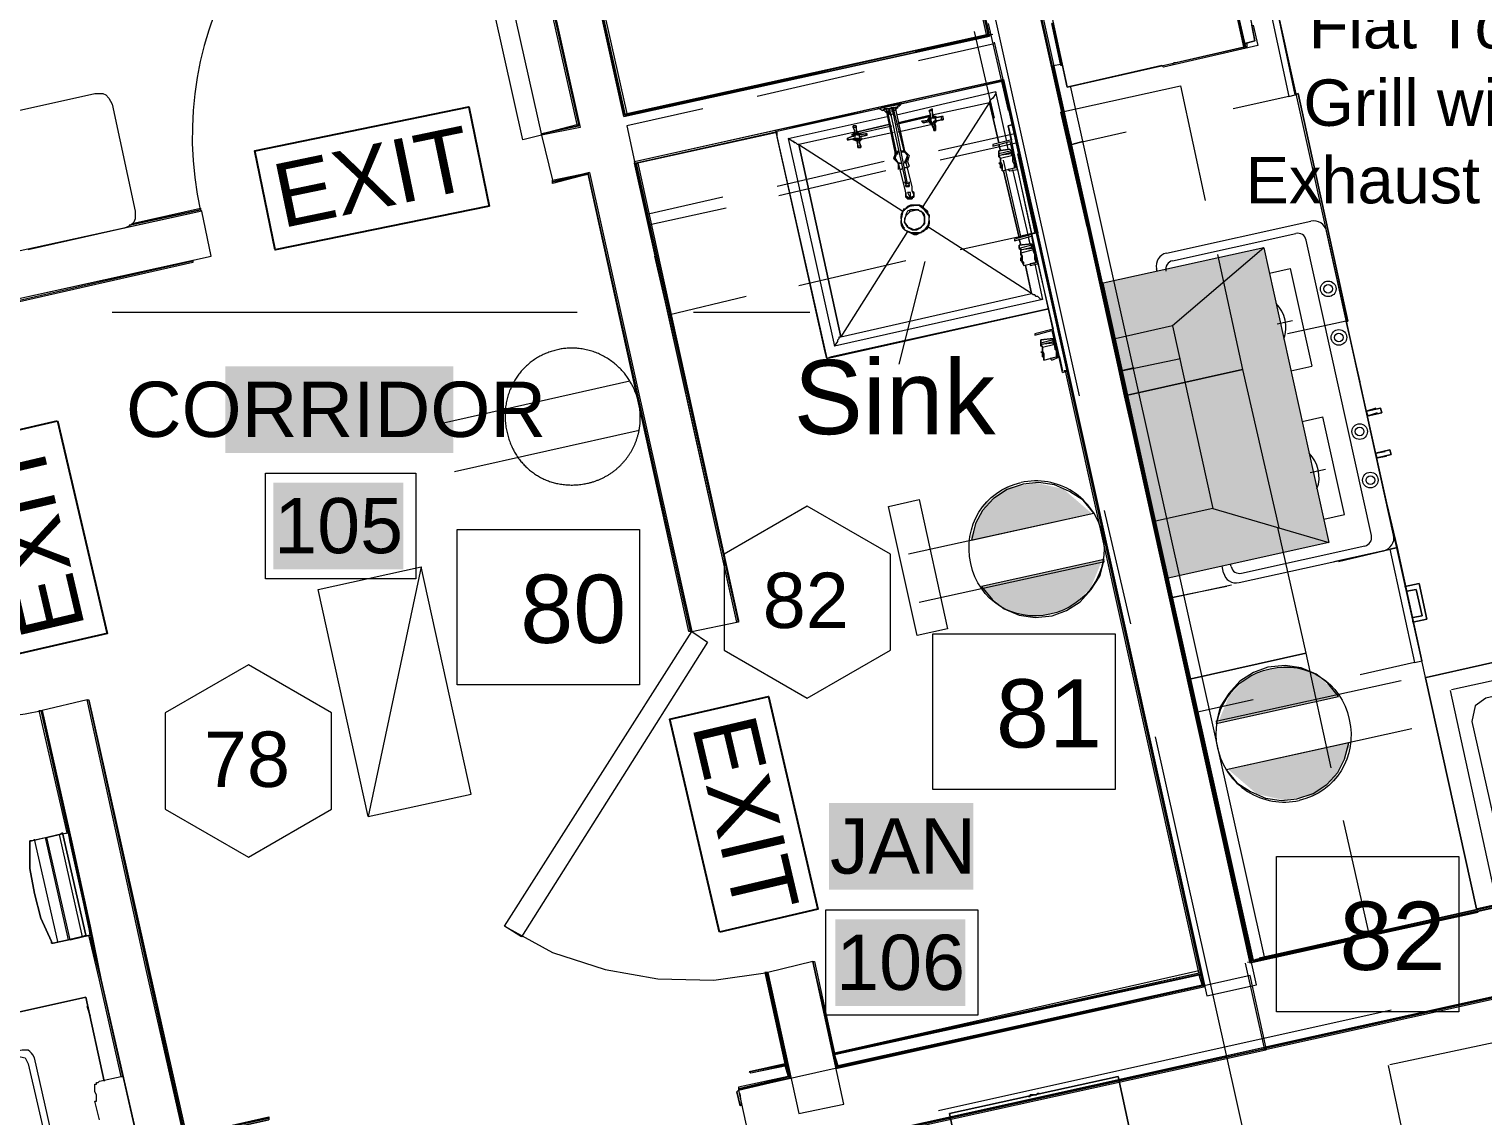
# Model space of a CAD drawing. Header units: inches. Extents: x 0.9 to 36.3, y 0.7 to 23.3.
# Drawn here: x 25.466 to 27.029, y 11.575 to 12.744 of the extents above; entities that cross this region are included whole.
import ezdxf

# ---------------------------------------------------------------- set-up
doc = ezdxf.new("R2010")
doc.units = ezdxf.units.IN
doc.linetypes.add('ACAD_ISO02W100', pattern=[15, 12, -3])
for name, color, linetype, lineweight, true_color in [('Blocks', 7, 'Continuous', 5, 0x9a9c7f), ('Boarder for name', 7, 'Continuous', 5, 0x777777), ('Doors', 7, 'Continuous', 5, 0xf2db9c), ('Lights', 7, 'Continuous', 15, 0xff0a0a), ('Numbering Lights', 1, 'Continuous', 15, 0xff0000), ('PDF_Geometry', 7, 'Continuous', 9, 0x777777)]:
    doc.layers.add(name, color=color, linetype=linetype, lineweight=lineweight, true_color=true_color)
doc.layers.add('EXIT', color=10, linetype='Continuous')
doc.layers.add('PDF_Text', color=7, linetype='Continuous')
doc.layers.add('Numbering receptecles', color=170, linetype='Continuous', lineweight=15)
doc.layers.add('Receptacles', color=170, linetype='Continuous', lineweight=15)
doc.layers.add('PDF_Solid Fills', color=7, linetype='Continuous', true_color=0xffffff)
doc.styles.add('PDF Arial', font='arial.ttf')
doc.styles.get("Standard").update_dxf_attribs({"font": 'arial.ttf'})

msp = doc.modelspace()

# ---------------------------------------------------------------- hatches: boundary and pattern name
at = {"layer": 'Blocks', "linetype": 'ByBlock', "transparency": 33554495}
h = msp.add_hatch(color=256, dxfattribs=at)
h.dxf.hatch_style = 1
h.paths.add_polyline_path([(26.6323, 12.473), (26.6455, 12.4134), (26.6956, 12.4245), (26.7503, 12.4715), (26.7446, 12.4978)])
h.paths.add_polyline_path([(26.6339, 12.4108), (26.6455, 12.4134), (26.6323, 12.473), (26.6208, 12.4705)])
h.paths.add_polyline_path([(26.7706, 12.3778), (26.7503, 12.4715), (26.6956, 12.4245), (26.7089, 12.364)])
h.paths.add_polyline_path([(26.7706, 12.3778), (26.8097, 12.2074), (26.8635, 12.1916), (26.7936, 12.5086), (26.7503, 12.4715)])
h.paths.add_polyline_path([(26.7389, 12.2283), (26.8097, 12.2074), (26.7706, 12.3778), (26.7089, 12.364)])
h.paths.add_polyline_path([(26.8144, 12.1808), (26.8083, 12.2079), (26.7389, 12.2283), (26.6891, 12.2173), (26.7027, 12.1561)])
h.paths.add_polyline_path([(26.6907, 12.1535), (26.7027, 12.1561), (26.6891, 12.2173), (26.6772, 12.2147)])
h.paths.add_polyline_path([(26.8083, 12.2079), (26.8144, 12.1808), (26.8635, 12.1916)])
h.paths.add_polyline_path([(26.7936, 12.5086), (26.7446, 12.4978), (26.7503, 12.4715)])
at = {"layer": 'Blocks', "linetype": 'ByBlock', "transparency": 33554559}
h = msp.add_hatch(color=256, dxfattribs=at)
h.dxf.hatch_style = 1
h.paths.add_polyline_path([(26.6455, 12.4134), (26.6532, 12.3788), (26.7034, 12.3894), (26.6956, 12.4245)])
h.paths.add_polyline_path([(26.6891, 12.2173), (26.7389, 12.2283), (26.7089, 12.364), (26.659, 12.3529)])
h.paths.add_polyline_path([(26.7089, 12.364), (26.7034, 12.3894), (26.6532, 12.3788), (26.659, 12.3529)])
h.paths.add_polyline_path([(26.6415, 12.3764), (26.6531, 12.3793), (26.6455, 12.4134), (26.6339, 12.4108)])
h.paths.add_polyline_path([(26.6532, 12.3788), (26.6415, 12.3764), (26.6473, 12.3503), (26.659, 12.3529)])
h.paths.add_polyline_path([(26.6772, 12.2147), (26.6891, 12.2173), (26.659, 12.3529), (26.6473, 12.3503)])
at = {"layer": 'Receptacles', "linetype": 'ByBlock', "transparency": 33554559}
for points in [[(26.4938, 12.233), (26.4785, 12.1983), (26.4794, 12.1943), (26.6089, 12.2228), (26.578, 12.2494), (26.5495, 12.2557), (26.5171, 12.2507)], [(26.6076, 12.1431), (26.6199, 12.1729), (26.4903, 12.1445), (26.4912, 12.1405), (26.5192, 12.1174), (26.5458, 12.1107), (26.5852, 12.1214)], [(26.7566, 12.0276), (26.7443, 11.9978), (26.8739, 12.0262), (26.873, 12.0302), (26.8449, 12.0533), (26.8184, 12.06), (26.779, 12.0493)], [(26.8703, 11.9377), (26.8857, 11.9724), (26.8848, 11.9764), (26.7552, 11.9479), (26.7862, 11.9213), (26.8147, 11.915), (26.847, 11.92)]]:
    msp.add_hatch(color=256, dxfattribs=at).paths.add_polyline_path(points)

# ---------------------------------------------------------------- linework, layer by layer
at = {"layer": 'Blocks', "linetype": 'ByBlock'}
for p, q in [((26.6889, 12.5028), (26.8443, 12.5371)), ((26.6955, 12.4947), (26.828, 12.5239)), ((26.9093, 12.1992), (26.8392, 12.5168)), ((26.9331, 12.1996), (26.861, 12.5264)), ((26.7936, 12.5086), (26.6208, 12.4705)), ((26.7936, 12.5086), (26.8635, 12.1916)), ((26.4017, 12.3835), (26.4296, 12.4939)), ((26.6788, 12.4833), (26.6782, 12.4861)), ((26.7996, 12.4814), (26.8219, 12.4863)), ((26.8219, 12.4863), (26.8451, 12.3812)), ((26.6907, 12.1535), (26.6208, 12.4705)), ((26.8081, 12.4268), (26.8245, 12.4304)), ((26.8228, 12.3763), (26.8451, 12.3812)), ((26.8348, 12.3219), (26.8571, 12.3268)), ((26.8803, 12.2217), (26.8571, 12.3268)), ((26.8433, 12.267), (26.8598, 12.2706)), ((26.858, 12.2168), (26.8803, 12.2217)), ((26.8635, 12.1916), (26.6907, 12.1535)), ((26.767, 12.1486), (26.9224, 12.1829)), ((26.7696, 12.1587), (26.9021, 12.188)), ((26.7503, 12.1593), (26.7488, 12.1663)), ((26.7584, 12.1659), (26.7579, 12.1683))]:
    msp.add_line(p, q, dxfattribs=at)
for points in [[(25.4323, 12.6512), (25.5373, 12.6745), (25.5406, 12.6745), (25.5456, 12.6745), (25.549, 12.6728), (25.5523, 12.6695), (25.554, 12.6662), (25.5556, 12.6628), (25.5806, 12.5478), (25.5806, 12.5445), (25.5806, 12.5395), (25.579, 12.5362), (25.5756, 12.5328), (25.5723, 12.5312), (25.569, 12.5295), (25.4656, 12.5062)], [(26.2688, 12.6334), (26.5123, 12.6878), (26.3956, 12.6612), (26.3989, 12.6628), (26.4039, 12.6628), (26.3989, 12.6628), (26.3923, 12.6612), (26.3839, 12.6595), (26.3806, 12.6578), (26.3839, 12.6595), (26.3923, 12.6612), (26.3856, 12.6595), (26.3806, 12.6578), (26.3839, 12.6562)], [(26.5173, 12.6228), (26.5056, 12.6762), (26.3989, 12.6512)], [(26.5056, 12.6762), (26.5056, 12.6745), (26.5023, 12.6695), (26.5006, 12.6678), (26.4989, 12.6662), (26.4989, 12.6645), (26.4373, 12.6512), (26.4406, 12.6495), (26.4423, 12.6478)], [(26.3806, 12.6578), (26.2689, 12.6345), (26.3239, 12.3895), (26.5623, 12.4428), (26.3289, 12.3912), (26.3239, 12.3895), (26.3223, 12.3962), (26.2706, 12.6278), (26.2706, 12.6328), (26.2688, 12.6324)], [(26.3539, 12.6328), (26.2939, 12.6195), (26.4056, 12.5478), (26.4073, 12.5495), (26.4106, 12.5528), (26.4139, 12.5545), (26.4173, 12.5545), (26.4206, 12.5545), (26.4239, 12.5545), (26.4273, 12.5528), (26.4989, 12.6645)], [(26.3873, 12.6545), (26.3856, 12.6562), (26.3839, 12.6562), (26.3806, 12.6578), (26.3789, 12.6578)], [(26.3889, 12.6578), (26.3906, 12.6578), (26.3923, 12.6578), (26.3939, 12.6595), (26.3956, 12.6595), (26.3973, 12.6595), (26.4006, 12.6595), (26.3973, 12.6595), (26.3923, 12.6578), (26.3873, 12.6578), (26.3839, 12.6562), (26.3873, 12.6578), (26.3889, 12.6578), (26.3856, 12.6578), (26.3839, 12.6562), (26.3856, 12.6578), (26.3923, 12.6578), (26.3989, 12.6595), (26.4006, 12.6612), (26.3989, 12.6595), (26.3973, 12.6595), (26.4073, 12.6128), (26.4123, 12.6078), (26.4106, 12.6012), (26.4123, 12.5962), (26.4106, 12.5945), (26.4089, 12.5945), (26.4073, 12.5945)], [(26.3873, 12.6578), (26.3973, 12.6095), (26.3956, 12.6045), (26.4006, 12.5995), (26.4006, 12.5928)], [(26.3889, 12.6578), (26.3889, 12.6578)], [(26.3923, 12.6512), (26.3923, 12.6528), (26.3906, 12.6578), (26.3923, 12.6528), (26.4089, 12.5778), (26.4106, 12.5778), (26.3956, 12.6528), (26.3923, 12.6512), (26.3956, 12.6528), (26.3939, 12.6595), (26.3939, 12.6545)], [(26.3906, 12.6578), (26.3939, 12.6595), (26.3906, 12.6578)], [(26.3939, 12.6595), (26.3939, 12.6578), (26.3923, 12.6578), (26.3906, 12.6578)], [(26.4006, 12.6595), (26.3989, 12.6578), (26.3973, 12.6578), (26.3973, 12.6562), (26.3939, 12.6562)], [(26.4073, 12.6012), (26.4089, 12.6012), (26.4106, 12.6012), (26.4089, 12.6012), (26.4073, 12.6012), (26.4089, 12.6028), (26.4106, 12.6078), (26.4073, 12.6112), (26.3956, 12.6578)], [(26.4039, 12.6645), (26.4023, 12.6612), (26.4006, 12.6612), (26.4023, 12.6612), (26.4023, 12.6628)], [(26.4373, 12.6578), (26.4339, 12.6562), (26.4356, 12.6478), (26.4356, 12.6462), (26.4273, 12.6445), (26.4256, 12.6445), (26.4273, 12.6445), (26.4356, 12.6462), (26.4356, 12.6478), (26.4356, 12.6512), (26.4339, 12.6562), (26.4373, 12.6562)], [(26.5473, 12.4912), (26.5556, 12.4528), (26.5539, 12.4528), (26.5506, 12.4562), (26.5489, 12.4562), (26.5473, 12.4578), (26.5456, 12.4578), (26.5439, 12.4595), (26.5373, 12.4895), (26.5439, 12.4595), (26.4323, 12.5312), (26.4339, 12.5328), (26.4339, 12.5362), (26.4339, 12.5395), (26.4339, 12.5428), (26.4323, 12.5462), (26.4323, 12.5478), (26.4289, 12.5495), (26.4273, 12.5528), (26.4989, 12.6645), (26.4373, 12.6512)], [(26.2823, 12.6262), (26.3889, 12.6495)], [(26.3906, 12.6562), (26.3889, 12.6545), (26.3873, 12.6545), (26.3906, 12.6545), (26.3923, 12.6562)], [(26.3889, 12.6562), (26.3989, 12.6095), (26.4006, 12.6095)], [(26.4356, 12.6495), (26.3989, 12.6412)], [(26.4323, 12.6462), (26.4356, 12.6512), (26.4006, 12.6428), (26.4356, 12.6512)], [(26.4356, 12.6428), (26.4373, 12.6428), (26.4373, 12.6412), (26.4006, 12.6328)], [(26.4256, 12.6445), (26.4273, 12.6428), (26.4356, 12.6445), (26.4273, 12.6428), (26.4273, 12.6445)], [(26.4339, 12.6445), (26.4356, 12.6428), (26.4373, 12.6428), (26.4373, 12.6412), (26.4339, 12.6428)], [(26.4389, 12.6478), (26.4373, 12.6478)], [(26.4389, 12.6428), (26.4406, 12.6428), (26.4406, 12.6445), (26.4423, 12.6462)], [(26.4423, 12.6445), (26.4389, 12.6412)], [(26.4473, 12.6462), (26.4473, 12.6495)], [(26.4489, 12.6478), (26.4489, 12.6495)], [(26.2939, 12.6195), (26.2923, 12.6195), (26.2906, 12.6212), (26.2889, 12.6212), (26.2889, 12.6228), (26.2873, 12.6228), (26.2823, 12.6262), (26.3323, 12.4028)], [(26.3506, 12.6295), (26.3539, 12.6328), (26.2939, 12.6195), (26.3389, 12.4128), (26.2939, 12.6195), (26.4056, 12.5478), (26.4039, 12.5445), (26.4039, 12.5412), (26.4039, 12.5395), (26.4039, 12.5362), (26.4039, 12.5328), (26.4056, 12.5295), (26.4073, 12.5278), (26.4106, 12.5262), (26.3389, 12.4128)], [(26.3473, 12.6245), (26.3539, 12.6262), (26.3473, 12.6245), (26.3456, 12.6245), (26.3473, 12.6245), (26.3456, 12.6262), (26.3539, 12.6295), (26.3456, 12.6262), (26.3456, 12.6245)], [(26.3556, 12.6395), (26.3523, 12.6395)], [(26.3573, 12.6295), (26.3573, 12.6312), (26.3556, 12.6312), (26.3556, 12.6295), (26.3539, 12.6295), (26.3539, 12.6345), (26.3523, 12.6378), (26.3523, 12.6395), (26.3523, 12.6378), (26.3556, 12.6295)], [(26.3523, 12.6278), (26.3523, 12.6295), (26.3539, 12.6312), (26.3556, 12.6312), (26.3939, 12.6395)], [(26.3556, 12.6378), (26.3523, 12.6378)], [(26.3573, 12.6228), (26.3523, 12.6245), (26.3523, 12.6262), (26.3539, 12.6245), (26.3556, 12.6245), (26.3573, 12.6245), (26.3956, 12.6328)], [(26.3523, 12.6295), (26.3539, 12.6312)], [(26.3606, 12.6278), (26.3606, 12.6262), (26.3589, 12.6245), (26.3573, 12.6245), (26.3556, 12.6245), (26.3539, 12.6245), (26.3523, 12.6262), (26.3539, 12.6245), (26.3556, 12.6245), (26.3573, 12.6245), (26.3589, 12.6245), (26.3606, 12.6262)], [(26.3539, 12.6295), (26.3539, 12.6295)], [(26.3539, 12.6295), (26.3539, 12.6295)], [(26.3556, 12.6328), (26.3906, 12.6412), (26.3556, 12.6328), (26.3606, 12.6312), (26.3606, 12.6295)], [(26.3556, 12.6262), (26.3556, 12.6262)], [(26.3573, 12.6262), (26.3556, 12.6262), (26.3589, 12.6262)], [(26.3573, 12.6295), (26.3573, 12.6295)], [(26.3589, 12.6278), (26.3673, 12.6295), (26.3589, 12.6278)], [(26.3589, 12.6262), (26.3589, 12.6262)], [(26.3623, 12.6262), (26.3589, 12.6228)], [(26.3656, 12.6312), (26.3673, 12.6295), (26.3673, 12.6312)], [(26.4406, 12.6362), (26.4389, 12.6362)], [(26.4389, 12.6345), (26.4406, 12.6345)], [(26.5623, 12.4426), (26.5189, 12.6395), (26.5223, 12.6245), (26.5023, 12.6195), (26.5023, 12.6178), (26.5206, 12.6228), (26.5273, 12.5945), (26.5189, 12.5928), (26.5206, 12.5912), (26.5289, 12.5928), (26.5439, 12.5228), (26.5256, 12.5178), (26.5256, 12.5162), (26.5439, 12.5212), (26.5489, 12.4928), (26.5423, 12.4912), (26.5423, 12.4895), (26.5506, 12.4912), (26.5621, 12.4426)], [(26.3556, 12.6245), (26.3539, 12.6245)], [(26.3973, 12.6095), (26.3973, 12.6112), (26.3989, 12.6112), (26.4006, 12.6112), (26.3973, 12.6078), (26.3973, 12.6045), (26.4006, 12.5995), (26.4039, 12.5995)], [(26.4023, 12.5995), (26.4006, 12.5995), (26.3973, 12.6045), (26.3989, 12.6095), (26.4006, 12.6112)], [(26.3989, 12.6112), (26.4006, 12.6128)], [(26.4039, 12.6128), (26.4056, 12.6128), (26.4073, 12.6128)], [(26.4089, 12.5995), (26.4073, 12.5995), (26.4106, 12.6045), (26.4106, 12.6078), (26.4073, 12.6112), (26.4039, 12.6112)], [(26.5223, 12.6128), (26.5089, 12.6095)], [(26.5223, 12.6095), (26.5089, 12.6078), (26.5223, 12.6112), (26.5239, 12.6112)], [(26.5189, 12.6145), (26.5173, 12.6212)], [(26.5223, 12.6128), (26.5223, 12.6128)], [(26.5223, 12.6128), (26.5223, 12.6112), (26.5223, 12.6128)], [(26.4006, 12.5995), (26.4073, 12.5728), (26.4089, 12.5662), (26.4089, 12.5645), (26.4106, 12.5628), (26.4123, 12.5612), (26.4139, 12.5612), (26.4139, 12.5628), (26.4156, 12.5628), (26.4173, 12.5645), (26.4173, 12.5662), (26.4156, 12.5695), (26.4156, 12.5745), (26.4089, 12.6012)], [(26.4006, 12.5995), (26.4006, 12.5995)], [(26.4023, 12.5978), (26.4023, 12.5978)], [(26.4106, 12.5945), (26.4123, 12.5962)], [(26.5106, 12.5995), (26.5089, 12.5995)], [(26.5239, 12.6078), (26.5106, 12.6045)], [(26.5289, 12.6095), (26.5473, 12.5245), (26.5323, 12.5212), (26.5139, 12.6028)], [(26.5256, 12.5995), (26.5256, 12.5995)], [(26.5256, 12.5995), (26.5256, 12.5978), (26.5256, 12.5995)], [(26.5256, 12.5978), (26.5256, 12.5978)], [(26.4056, 12.5945), (26.4039, 12.5928), (26.4023, 12.5928)], [(26.5106, 12.5945), (26.5123, 12.5945)], [(26.5123, 12.5912), (26.5256, 12.5945)], [(26.5406, 12.5212), (26.5239, 12.5928)], [(26.4123, 12.5762), (26.4123, 12.5745), (26.4106, 12.5745), (26.4089, 12.5745), (26.4089, 12.5762), (26.4089, 12.5745), (26.4123, 12.5745)], [(26.4089, 12.5745), (26.4089, 12.5745)], [(26.4089, 12.5745), (26.4089, 12.5745)], [(26.4123, 12.5645), (26.4123, 12.5628), (26.4123, 12.5612), (26.4156, 12.5628), (26.4139, 12.5628), (26.4139, 12.5645), (26.4139, 12.5678), (26.4123, 12.5678), (26.4106, 12.5678), (26.4123, 12.5645), (26.4123, 12.5628), (26.4123, 12.5612), (26.4123, 12.5628), (26.4139, 12.5628), (26.4156, 12.5628), (26.4139, 12.5628), (26.4139, 12.5645)], [(26.4123, 12.5762), (26.4123, 12.5762)], [(26.4189, 12.5495), (26.4206, 12.5495)], [(26.4039, 12.5345), (26.4039, 12.5362), (26.4039, 12.5378)], [(26.4123, 12.5478), (26.4139, 12.5478)], [(26.4239, 12.5478), (26.4256, 12.5478)], [(26.4339, 12.5378), (26.4339, 12.5345), (26.4289, 12.5278), (26.4256, 12.5262)], [(26.4256, 12.5245), (26.4223, 12.5245), (26.4139, 12.5245), (26.4073, 12.5278)], [(26.4189, 12.5278), (26.4173, 12.5278)], [(26.4239, 12.5295), (26.4223, 12.5295)], [(26.5423, 12.5128), (26.5406, 12.5195)], [(26.5456, 12.5112), (26.5439, 12.5112), (26.5306, 12.5078)], [(26.5456, 12.5078), (26.5323, 12.5062), (26.5456, 12.5095)], [(26.5456, 12.5062), (26.5323, 12.5028)], [(26.5456, 12.5095), (26.5456, 12.5095)], [(26.7936, 12.5086), (26.6956, 12.4245), (26.7389, 12.2283), (26.8635, 12.1916)], [(26.5339, 12.4978), (26.5323, 12.4978)], [(26.5339, 12.4928), (26.5339, 12.4928)], [(26.5356, 12.4895), (26.5489, 12.4928)], [(26.5556, 12.4528), (26.3323, 12.4028), (26.3356, 12.4078), (26.3356, 12.4095), (26.3373, 12.4112), (26.3373, 12.4128), (26.3389, 12.4128), (26.5439, 12.4595)], [(26.6956, 12.4245), (26.6339, 12.4108)], [(26.7389, 12.2283), (26.6772, 12.2147)], [(27.3003, 12.1001), (26.9953, 12.0335)], [(26.9939, 12.0328), (27.0406, 11.8195)], [(27.1472, 12.0295), (27.1372, 12.0412), (27.1222, 12.0445), (27.0322, 12.0245), (27.0206, 12.0162), (27.0172, 11.9995), (27.0422, 11.8878), (27.0506, 11.8745), (27.0672, 11.8729), (27.1556, 11.8928)], [(25.5084, 11.8794), (25.5106, 11.8695), (25.509, 11.8795), (25.5323, 11.7695), (25.5223, 11.7679), (25.509, 11.7645), (25.4923, 11.7612), (25.5323, 11.7695), (25.5306, 11.7795)], [(25.524, 11.7679), (25.499, 11.8779)], [(25.4973, 11.7629), (25.4723, 11.8729)], [(25.509, 11.7645), (25.484, 11.8745)], [(25.5106, 11.7645), (25.4856, 11.8745)], [(25.504, 11.4962), (25.4723, 11.6379), (25.4706, 11.6412), (25.469, 11.6429), (25.4673, 11.6445), (25.4656, 11.6462), (25.4623, 11.6462), (25.459, 11.6462), (25.2456, 11.5995), (25.244, 11.5979), (25.2406, 11.5962), (25.239, 11.5945), (25.239, 11.5912), (25.2373, 11.5895), (25.239, 11.5862), (25.2706, 11.4445)]]:
    msp.add_lwpolyline(points, dxfattribs=at)
for points in [[(26.3923, 12.6578), (26.3856, 12.6578), (26.3839, 12.6562), (26.3856, 12.6578)], [(26.3923, 12.6578), (26.3989, 12.6595), (26.4006, 12.6612), (26.3989, 12.6595)], [(26.4389, 12.6478), (26.4373, 12.6562), (26.4373, 12.6578), (26.4373, 12.6562), (26.4373, 12.6528)], [(26.5089, 12.6212), (26.4989, 12.6645)], [(26.3906, 12.6528), (26.3906, 12.6545), (26.3906, 12.6528), (26.3923, 12.6512)], [(26.3956, 12.6545), (26.3956, 12.6528), (26.3956, 12.6545), (26.3939, 12.6562), (26.3956, 12.6562)], [(26.4356, 12.6495), (26.4339, 12.6478), (26.4339, 12.6462), (26.4339, 12.6478)], [(26.4406, 12.6462), (26.4406, 12.6478), (26.4389, 12.6478), (26.4373, 12.6478), (26.4356, 12.6478), (26.4356, 12.6462), (26.4356, 12.6445), (26.4373, 12.6428), (26.4389, 12.6428), (26.4389, 12.6445), (26.4406, 12.6445)], [(26.4406, 12.6478), (26.4406, 12.6495), (26.4389, 12.6495), (26.4373, 12.6495), (26.4389, 12.6495)], [(26.4373, 12.6495), (26.4389, 12.6495), (26.4406, 12.6495), (26.4406, 12.6478), (26.4406, 12.6495), (26.4389, 12.6495)], [(26.4373, 12.6428), (26.4389, 12.6362), (26.4389, 12.6345), (26.4389, 12.6362), (26.4373, 12.6395)], [(26.4389, 12.6478), (26.4473, 12.6495), (26.4489, 12.6495), (26.4473, 12.6495)], [(26.4389, 12.6428), (26.4406, 12.6428), (26.4406, 12.6445), (26.4423, 12.6462), (26.4406, 12.6445), (26.4406, 12.6428)], [(26.4406, 12.6362), (26.4406, 12.6345), (26.4406, 12.6362), (26.4389, 12.6445), (26.4406, 12.6395)], [(26.4406, 12.6445), (26.4473, 12.6462), (26.4489, 12.6462), (26.4489, 12.6478), (26.4489, 12.6462), (26.4473, 12.6462)], [(26.3523, 12.6278), (26.3523, 12.6295), (26.3539, 12.6312), (26.3556, 12.6312), (26.3573, 12.6312), (26.3589, 12.6312), (26.3589, 12.6295), (26.3589, 12.6312), (26.3573, 12.6312), (26.3556, 12.6312), (26.3539, 12.6312), (26.3523, 12.6295)], [(26.3589, 12.6278), (26.3589, 12.6295), (26.3573, 12.6295), (26.3573, 12.6312), (26.3556, 12.6312), (26.3556, 12.6295), (26.3539, 12.6295), (26.3539, 12.6278), (26.3539, 12.6262), (26.3556, 12.6262), (26.3556, 12.6245), (26.3573, 12.6245), (26.3573, 12.6262), (26.3589, 12.6262)], [(26.3573, 12.6295), (26.3556, 12.6378), (26.3556, 12.6395), (26.3556, 12.6378), (26.3556, 12.6345)], [(26.3556, 12.6262), (26.3573, 12.6178), (26.3573, 12.6162), (26.3573, 12.6178), (26.3573, 12.6212)], [(26.3573, 12.6262), (26.3556, 12.6262), (26.3556, 12.6245), (26.3573, 12.6245), (26.3573, 12.6262), (26.3589, 12.6262), (26.3589, 12.6212), (26.3606, 12.6178), (26.3606, 12.6162), (26.3606, 12.6178)], [(26.3573, 12.6295), (26.3656, 12.6312), (26.3673, 12.6312), (26.3656, 12.6312)], [(26.5289, 12.5928), (26.5223, 12.6245), (26.5023, 12.6195), (26.5023, 12.6178), (26.5206, 12.6228), (26.5273, 12.5945), (26.5189, 12.5928), (26.5206, 12.5912)], [(26.5106, 12.6128), (26.5089, 12.6195)], [(26.5089, 12.6128), (26.5206, 12.6145)], [(26.5123, 12.5912), (26.5123, 12.5928), (26.5123, 12.5945), (26.5123, 12.5962), (26.5106, 12.5978), (26.5106, 12.5995), (26.5106, 12.6028), (26.5106, 12.6045), (26.5089, 12.6062), (26.5089, 12.6078), (26.5089, 12.6095), (26.5089, 12.6128), (26.5089, 12.6095), (26.5089, 12.6078), (26.5106, 12.6045), (26.5106, 12.6012), (26.5123, 12.5978), (26.5123, 12.5945)], [(26.5256, 12.5945), (26.5256, 12.5978), (26.5239, 12.6012), (26.5239, 12.6045), (26.5239, 12.6078), (26.5223, 12.6095), (26.5223, 12.6128), (26.5206, 12.6145), (26.5223, 12.6128), (26.5223, 12.6112), (26.5223, 12.6095), (26.5223, 12.6078), (26.5239, 12.6078), (26.5239, 12.6045), (26.5239, 12.6028), (26.5239, 12.6012), (26.5256, 12.5995), (26.5256, 12.5978), (26.5256, 12.5962)], [(26.5089, 12.5995), (26.5106, 12.5978), (26.5106, 12.5962), (26.5106, 12.5945), (26.5106, 12.5962), (26.5106, 12.5978)], [(26.4089, 12.5778), (26.4073, 12.5795), (26.4089, 12.5778), (26.4089, 12.5745), (26.4123, 12.5762), (26.4123, 12.5778), (26.4123, 12.5795), (26.4123, 12.5778)], [(26.5306, 12.5195), (26.5139, 12.5912)], [(26.4123, 12.5745), (26.4089, 12.5745), (26.4123, 12.5762)], [(26.4173, 12.5662), (26.4173, 12.5645), (26.4156, 12.5628), (26.4139, 12.5628), (26.4139, 12.5612), (26.4123, 12.5612), (26.4106, 12.5628), (26.4089, 12.5645), (26.4106, 12.5628), (26.4123, 12.5612), (26.4139, 12.5612), (26.4139, 12.5628), (26.4156, 12.5628), (26.4173, 12.5645), (26.4173, 12.5662), (26.4173, 12.5645), (26.4173, 12.5628), (26.4156, 12.5628), (26.4156, 12.5612), (26.4139, 12.5612), (26.4123, 12.5612), (26.4106, 12.5612), (26.4089, 12.5628), (26.4089, 12.5645), (26.4089, 12.5662), (26.4089, 12.5678), (26.4089, 12.5662), (26.4089, 12.5645), (26.4089, 12.5628), (26.4106, 12.5612), (26.4123, 12.5612), (26.4139, 12.5612), (26.4156, 12.5612), (26.4156, 12.5628), (26.4173, 12.5628), (26.4173, 12.5645), (26.4173, 12.5662), (26.4173, 12.5678), (26.4156, 12.5695), (26.4173, 12.5678)], [(26.4339, 12.5428), (26.4289, 12.5495), (26.4223, 12.5545), (26.4123, 12.5528), (26.4056, 12.5478), (26.4039, 12.5395), (26.4039, 12.5362), (26.4073, 12.5278), (26.4156, 12.5245), (26.4239, 12.5245), (26.4323, 12.5295), (26.4339, 12.5378)], [(26.4056, 12.5478), (26.4039, 12.5445), (26.4039, 12.5412), (26.4039, 12.5395), (26.4039, 12.5362), (26.4039, 12.5328), (26.4056, 12.5295), (26.4073, 12.5278), (26.4106, 12.5262), (26.4139, 12.5245), (26.4173, 12.5228), (26.4206, 12.5228), (26.4239, 12.5245), (26.4273, 12.5262), (26.4289, 12.5278), (26.4323, 12.5312), (26.4339, 12.5328), (26.4339, 12.5362), (26.4339, 12.5395), (26.4339, 12.5428), (26.4323, 12.5462), (26.4323, 12.5478), (26.4289, 12.5495), (26.4273, 12.5528), (26.4239, 12.5545), (26.4206, 12.5545), (26.4173, 12.5545), (26.4139, 12.5545), (26.4106, 12.5528), (26.4073, 12.5495)], [(26.4073, 12.5362), (26.4089, 12.5345), (26.4106, 12.5312), (26.4123, 12.5295), (26.4156, 12.5278), (26.4189, 12.5278), (26.4206, 12.5278), (26.4239, 12.5295), (26.4256, 12.5312), (26.4273, 12.5328), (26.4289, 12.5362), (26.4289, 12.5378), (26.4289, 12.5412), (26.4289, 12.5445), (26.4273, 12.5462), (26.4239, 12.5478), (26.4223, 12.5495), (26.4189, 12.5495), (26.4156, 12.5495), (26.4139, 12.5495), (26.4106, 12.5478), (26.4089, 12.5445), (26.4089, 12.5428), (26.4073, 12.5395)], [(26.4073, 12.5362), (26.4089, 12.5428), (26.4139, 12.5478), (26.4206, 12.5495), (26.4256, 12.5478), (26.4289, 12.5412), (26.4289, 12.5345), (26.4239, 12.5295), (26.4173, 12.5278), (26.4106, 12.5312)], [(26.5439, 12.4595), (26.4323, 12.5312), (26.4289, 12.5278), (26.4273, 12.5262), (26.4239, 12.5245), (26.4206, 12.5228), (26.4173, 12.5228), (26.4139, 12.5245), (26.4106, 12.5262), (26.3389, 12.4128)], [(26.5506, 12.4912), (26.5439, 12.5228), (26.5256, 12.5178), (26.5256, 12.5162), (26.5439, 12.5212), (26.5489, 12.4928), (26.5423, 12.4912), (26.5423, 12.4895)], [(26.5323, 12.5112), (26.5306, 12.5178)], [(26.5306, 12.5112), (26.5439, 12.5128)], [(26.5356, 12.4895), (26.5356, 12.4912), (26.5356, 12.4928), (26.5339, 12.4945), (26.5339, 12.4962), (26.5339, 12.4978), (26.5323, 12.5012), (26.5323, 12.5028), (26.5323, 12.5045), (26.5323, 12.5062), (26.5323, 12.5078), (26.5306, 12.5078), (26.5306, 12.5112), (26.5306, 12.5078), (26.5323, 12.5062), (26.5323, 12.5028), (26.5339, 12.4995), (26.5339, 12.4962), (26.5339, 12.4928)], [(26.5489, 12.4928), (26.5473, 12.4962), (26.5473, 12.4995), (26.5473, 12.5028), (26.5456, 12.5062), (26.5456, 12.5095), (26.5439, 12.5112), (26.5439, 12.5128), (26.5439, 12.5112), (26.5456, 12.5095), (26.5456, 12.5078), (26.5456, 12.5062), (26.5456, 12.5045), (26.5473, 12.5012), (26.5473, 12.4995), (26.5473, 12.4978), (26.5473, 12.4962), (26.5489, 12.4945)], [(26.5439, 12.5112), (26.5439, 12.5095), (26.5456, 12.5095), (26.5439, 12.5095)], [(26.5323, 12.4978), (26.5323, 12.4962), (26.5323, 12.4945), (26.5339, 12.4945), (26.5339, 12.4928), (26.5339, 12.4945), (26.5323, 12.4945), (26.5323, 12.4962)], [(25.484, 11.8745), (25.4973, 11.8779), (25.509, 11.8795), (25.469, 11.8712)], [(25.499, 11.8779), (25.4856, 11.8745), (25.499, 11.8779), (25.5023, 11.8795)], [(25.5023, 11.8795), (25.5273, 11.7695)], [(25.469, 11.8712), (25.4673, 11.8712), (25.4673, 11.8695), (25.4673, 11.8412), (25.4723, 11.8145), (25.479, 11.7879), (25.4906, 11.7629), (25.4906, 11.7612), (25.4923, 11.7612), (25.4906, 11.7612), (25.4906, 11.7629), (25.479, 11.7879), (25.4723, 11.8145), (25.4673, 11.8412), (25.4673, 11.8695), (25.4673, 11.8712)], [(25.524, 11.7679), (25.5273, 11.7695), (25.524, 11.7679), (25.5106, 11.7645)], [(25.4956, 11.5012), (25.494, 11.4929), (25.4873, 11.4879), (25.289, 11.4445), (25.2806, 11.4462), (25.2756, 11.4512), (25.2473, 11.5829), (25.249, 11.5895), (25.254, 11.5945), (25.454, 11.6395), (25.4623, 11.6379), (25.4656, 11.6312)]]:
    msp.add_lwpolyline(points, close=True, dxfattribs=at)
for centre, radius in [((26.8628, 12.4644), 0.00839), ((26.8628, 12.4644), 0.00465), ((26.8743, 12.4122), 0.00839), ((26.8743, 12.4122), 0.00465), ((26.8966, 12.311), 0.00839), ((26.8966, 12.311), 0.00465), ((26.9081, 12.2588), 0.00839), ((26.9081, 12.2588), 0.00465)]:
    msp.add_circle(centre, radius, dxfattribs=at)
for centre, radius, start, end in [((26.8473, 12.5234), 0.014, 12.4439, 102.4439), ((26.83, 12.5148), 0.00936, 12.4439, 102.4439), ((26.6919, 12.4891), 0.014, 102.4439, 192.4439), ((26.6975, 12.4855), 0.00936, 102.4439, 192.4439), ((26.7815, 12.423), 0.036, 339.3978, 45.49), ((26.817, 12.2621), 0.036, 339.3978, 45.49), ((26.9001, 12.1971), 0.00936, 282.4439, 12.4439), ((26.9194, 12.1966), 0.014, 282.4439, 12.4439), ((26.764, 12.1623), 0.014, 192.4439, 282.4439), ((26.7676, 12.1679), 0.00936, 192.4439, 282.4439)]:
    msp.add_arc(centre, radius, start, end, dxfattribs=at)
at = {"layer": 'Boarder for name', "linetype": 'ByBlock'}
for points in [[(25.7206, 12.2662), (25.8823, 12.2662), (25.8823, 12.1528), (25.7206, 12.1528)], [(26.3229, 11.7968), (26.4862, 11.7968), (26.4862, 11.6835), (26.3229, 11.6835)]]:
    msp.add_lwpolyline(points, close=True, dxfattribs=at)
at = {"layer": 'Doors', "linetype": 'ByBlock'}
for points in [[(25.9973, 12.6245), (25.9156, 12.9911), (25.9356, 12.9945), (26.0173, 12.6295)], [(25.9956, 11.7679), (25.9773, 11.7795), (26.1789, 12.0962), (26.1956, 12.0845)]]:
    msp.add_lwpolyline(points, close=True, dxfattribs=at)
msp.add_lwpolyline([(25.9773, 11.7795), (26.0289, 11.7512), (26.0856, 11.7329), (26.1423, 11.7229), (26.2023, 11.7212), (26.2606, 11.7295)], dxfattribs=at)
for centre, start, end in [((26.0191, 12.6284), 105.9277, 192.335), ((25.4, 12.3797), 195.9277, 282.335)]:
    msp.add_arc(centre, 0.3772, start, end, dxfattribs=at)
at = {"layer": 'EXIT', "linetype": 'ByBlock', "ltscale": 0.001}
for points in [[(25.9609, 12.5534), (25.7309, 12.5062), (25.7092, 12.6127), (25.9392, 12.6599)], [(25.4971, 12.3227), (25.5503, 12.094), (25.4445, 12.0695), (25.3912, 12.2982)], [(26.2086, 11.773), (26.1553, 12.0017), (26.2612, 12.0262), (26.3144, 11.7975)]]:
    msp.add_lwpolyline(points, close=True, dxfattribs=at)
at = {"layer": 'Lights', "linetype": 'ByBlock'}
msp.add_lwpolyline([(26.3901, 12.2305), (26.423, 12.2378), (26.4537, 12.099), (26.4209, 12.0918)], close=True, dxfattribs=at)
msp.add_lwpolyline([(25.8309, 11.8971), (25.7772, 12.1412), (25.8878, 12.1656), (25.8309, 11.8971), (25.9415, 11.9214), (25.8878, 12.1656)], dxfattribs=at)
at = {"layer": 'Numbering Lights', "linetype": 'ByBlock', "ltscale": 0.001}
for points in [[(26.3029, 12.2308), (26.2135, 12.1792), (26.2135, 12.076), (26.3029, 12.0243), (26.3923, 12.076), (26.3923, 12.1792)], [(25.7022, 12.0601), (25.6128, 12.0085), (25.6128, 11.9052), (25.7022, 11.8536), (25.7916, 11.9052), (25.7916, 12.0085)]]:
    msp.add_lwpolyline(points, close=True, dxfattribs=at)
at = {"layer": 'Numbering receptecles', "linetype": 'ByBlock', "ltscale": 0.001}
for points in [[(25.9266, 12.2059), (26.1226, 12.2059), (26.1226, 12.0386), (25.9266, 12.0386)], [(26.4379, 12.0935), (26.6339, 12.0935), (26.6339, 11.9262), (26.4379, 11.9262)], [(26.8071, 11.8543), (27.0031, 11.8543), (27.0031, 11.6871), (26.8071, 11.6871)]]:
    msp.add_lwpolyline(points, close=True, dxfattribs=at)
at = {"layer": 'PDF_Geometry', "linetype": 'ByBlock'}
for points in [[(25.174, 13.4061), (25.1823, 13.3745), (25.469, 13.4378), (25.8606, 13.5244), (26.0589, 12.6378), (26.0173, 12.6295), (26.0289, 12.5812), (26.0689, 12.5895), (26.1789, 12.0962), (26.2273, 12.1062), (26.1173, 12.6012), (26.5139, 12.6895), (26.7322, 11.7045), (26.7856, 11.7162), (26.5606, 12.7245), (26.4023, 13.4345), (26.7639, 13.5145), (26.7489, 13.5844), (26.3873, 13.5028), (26.2039, 14.3344)], [(26.3823, 13.2545), (26.4989, 12.7361), (26.1056, 12.6495), (25.8989, 13.5844), (25.8506, 13.5728), (25.4823, 13.4911), (25.3373, 14.1411), (25.704, 14.2228), (25.684, 14.3128), (25.264, 14.2194), (25.284, 14.1294), (25.289, 14.1311), (25.434, 13.4811), (25.1706, 13.4228), (25.1723, 13.4178)], [(24.5173, 13.3178), (24.7507, 12.2762), (24.7973, 12.2862), (25.3906, 12.4178), (25.399, 12.3778), (25.4473, 12.3878), (25.434, 12.4495), (25.6623, 12.4995), (25.6523, 12.5478), (25.4223, 12.4978), (25.374, 12.4862), (24.7823, 12.3545), (24.4307, 13.9394), (24.4623, 13.9478), (24.4423, 14.0378), (24.3507, 14.0178), (24.3707, 13.9261), (24.3823, 13.9294), (24.3823, 13.9278)], [(25.8973, 13.3611), (25.9223, 13.2528), (25.9423, 13.1611), (26.0589, 12.6378), (26.0173, 12.6295), (26.0173, 12.6312), (26.0556, 12.6412), (26.0556, 12.6395), (26.0573, 12.6395), (26.0173, 12.6312)], [(26.0323, 12.9845), (26.1056, 12.6495), (26.4989, 12.7361), (26.3823, 13.2545), (26.4973, 12.7378), (26.4956, 12.7378), (26.3806, 13.2528)], [(26.0339, 12.9861), (26.1089, 12.6528), (26.1073, 12.6512), (26.0323, 12.9861), (26.1073, 12.6512), (26.1089, 12.6528), (26.4956, 12.7378), (26.4973, 12.7378), (26.3823, 13.2545)], [(25.9406, 13.1611), (26.0573, 12.6395), (26.0556, 12.6395), (26.0556, 12.6412), (25.9406, 13.1528)], [(25.9423, 13.1528), (26.0573, 12.6395)], [(26.7789, 11.7395), (26.5156, 12.9311), (26.7806, 11.7412)], [(26.5156, 12.9311), (26.7789, 11.7429), (26.7789, 11.7412)], [(26.5389, 12.8378), (26.5173, 12.9311), (26.7822, 11.7429), (26.5673, 12.7045)], [(26.5956, 12.3495), (26.4873, 12.8361)], [(26.7539, 12.8111), (26.7739, 12.7245), (26.7722, 12.7245)], [(26.0773, 12.7778), (26.0989, 12.6845)], [(26.7972, 12.7728), (26.8022, 12.7561), (26.8206, 12.6712), (26.7606, 12.6578)], [(26.8206, 12.6712), (26.8272, 12.6728), (26.8089, 12.7595), (26.8072, 12.7695), (26.8089, 12.7595), (27.0222, 11.7979)], [(26.1073, 12.6512), (26.4973, 12.7378), (26.1073, 12.6512)], [(26.5023, 12.7378), (26.4189, 12.7195)], [(26.4823, 12.7411), (26.5039, 12.6478)], [(26.4973, 12.7495), (26.5189, 12.6562)], [(26.6839, 12.7045), (26.5823, 12.6812), (26.5773, 12.7045), (26.5673, 12.7495), (26.5656, 12.7495), (26.5756, 12.7045), (26.5656, 12.7495)], [(26.7822, 12.7478), (26.7872, 12.7261), (26.6856, 12.7028), (26.6839, 12.7045), (26.5823, 12.6812), (26.5773, 12.7045), (26.5756, 12.7045)], [(26.5039, 12.7278), (26.4223, 12.7095)], [(26.5039, 12.7295), (26.5256, 12.6362)], [(26.6956, 12.7061), (26.6972, 12.7078), (26.6989, 12.7078), (26.7722, 12.7245), (26.7739, 12.7245), (26.7756, 12.7245), (26.7756, 12.7261), (26.7756, 12.7278), (26.7739, 12.7278), (26.7722, 12.7278), (26.7739, 12.7278)], [(26.7739, 12.7245), (26.7739, 12.7245)], [(26.3623, 12.7078), (26.2473, 12.6812)], [(26.6456, 12.6328), (26.5873, 12.6195), (26.5673, 12.7045), (26.5756, 12.7061)], [(26.1173, 12.6012), (26.5123, 12.6895), (26.5123, 12.6878)], [(26.3639, 12.6978), (26.2489, 12.6712)], [(26.5956, 12.3228), (26.5939, 12.3228), (26.5123, 12.6895)], [(26.3356, 11.6262), (26.3089, 11.7412), (26.3339, 11.6262), (26.7306, 11.7145), (26.5956, 12.3228), (26.5139, 12.6878)], [(26.6039, 12.5312), (26.5756, 12.6545), (26.7039, 12.6828), (26.7306, 12.5595)], [(26.5856, 12.6828), (26.7939, 11.7462)], [(26.1889, 12.6695), (26.1056, 12.6512)], [(26.1906, 12.6578), (26.1089, 12.6395), (26.1289, 12.5462)], [(26.3956, 12.6595), (26.3956, 12.6595)], [(26.4373, 12.6428), (26.4373, 12.6428)], [(26.0173, 12.6312), (26.0573, 12.6395), (26.0173, 12.6312)], [(26.0173, 12.6312), (26.0173, 12.6312)], [(26.2686, 12.6324), (26.1189, 12.5995), (26.1206, 12.5995), (26.2289, 12.1078), (26.2289, 12.1062), (26.2273, 12.1062), (26.1173, 12.5995), (26.2686, 12.6333)], [(26.2686, 12.6324), (26.1206, 12.5995), (26.1189, 12.5995), (26.2686, 12.6324)], [(26.2688, 12.6324), (26.2706, 12.6328), (26.2688, 12.6324)], [(26.5256, 12.6312), (26.4439, 12.6128)], [(26.3606, 12.6178), (26.3573, 12.6178)], [(26.3573, 12.6162), (26.3606, 12.6162)], [(26.5289, 12.6212), (26.4456, 12.6028)], [(26.5989, 12.6228), (26.5873, 12.6195), (26.5989, 12.6228)], [(26.3856, 12.6012), (26.2706, 12.5745)], [(26.0673, 12.5878), (26.0289, 12.5795)], [(26.0689, 12.5895), (26.1789, 12.0962), (26.1773, 12.0962), (26.0673, 12.5895)], [(26.0689, 12.5895), (26.0689, 12.5895)], [(26.3873, 12.5912), (26.2723, 12.5645)], [(26.5356, 12.5895), (26.5506, 12.5245), (26.4673, 12.5062)], [(26.5923, 12.5795), (26.5939, 12.5795)], [(25.5773, 12.5345), (25.6506, 12.5512), (25.6506, 12.5495), (25.6523, 12.5478), (25.569, 12.5295)], [(26.2123, 12.5628), (26.1306, 12.5445)], [(26.2156, 12.5512), (26.1323, 12.5328)], [(26.4039, 12.5445), (26.4073, 12.5512)], [(26.4089, 12.5512), (26.4106, 12.5528)], [(26.4123, 12.5528), (26.4156, 12.5545), (26.4223, 12.5545)], [(26.4239, 12.5545), (26.4306, 12.5495), (26.4323, 12.5462)], [(26.4039, 12.5395), (26.4039, 12.5428)], [(26.4106, 12.5312), (26.4106, 12.5328)], [(26.4289, 12.5345), (26.4273, 12.5328)], [(26.4289, 12.5428), (26.4289, 12.5412), (26.4289, 12.5395)], [(26.4339, 12.5445), (26.4339, 12.5428), (26.4339, 12.5412)], [(26.4073, 12.5295), (26.4056, 12.5312)], [(26.7439, 12.5012), (26.7706, 12.3778), (26.6439, 12.3495), (26.6173, 12.4728)], [(25.4473, 12.3878), (25.449, 12.3878), (25.4506, 12.3878), (25.4373, 12.4478), (25.6423, 12.4945), (25.6423, 12.4928), (25.4373, 12.4462), (25.4373, 12.4478), (25.6423, 12.4945), (25.4356, 12.4495), (25.4373, 12.4478)], [(26.2373, 12.4562), (26.1539, 12.4362), (26.1389, 12.4995)], [(26.4089, 12.4945), (26.2939, 12.4678)], [(26.5489, 12.4978), (26.5473, 12.4978)], [(26.5473, 12.4978), (26.5473, 12.4962), (26.5473, 12.4978)], [(26.5473, 12.4962), (26.5489, 12.4962)], [(25.5556, 12.4395), (26.0556, 12.4395)], [(26.1806, 12.4395), (26.3056, 12.4395)], [(26.5622, 12.4426), (26.5673, 12.4212), (26.5473, 12.4162), (26.5473, 12.4145), (26.5656, 12.4195), (26.5723, 12.3912), (26.5639, 12.3895), (26.5656, 12.3878), (26.5739, 12.3912), (26.5773, 12.3762)], [(26.5773, 12.3745), (26.5623, 12.4426)], [(26.8972, 12.3645), (26.8822, 12.4295), (26.8189, 12.4162)], [(26.5673, 12.4095), (26.5539, 12.4062)], [(26.5673, 12.4062), (26.5539, 12.4045), (26.5673, 12.4078), (26.5689, 12.4078)], [(26.5673, 12.4095), (26.5673, 12.4095)], [(26.5673, 12.4095), (26.5673, 12.4078), (26.5673, 12.4095)], [(26.5556, 12.3962), (26.5539, 12.3962)], [(26.5689, 12.4045), (26.5556, 12.4012)], [(26.5706, 12.3962), (26.5706, 12.3962)], [(26.5706, 12.3962), (26.5706, 12.3945), (26.5706, 12.3962)], [(26.5706, 12.3945), (26.5706, 12.3945)], [(26.7239, 11.7312), (26.3323, 11.6429), (26.7256, 11.7295), (26.5823, 12.3762), (26.7289, 11.7145)], [(26.5556, 12.3912), (26.5573, 12.3912)], [(26.5573, 12.3878), (26.5706, 12.3912)], [(26.7239, 11.7295), (26.5806, 12.3762)], [(26.7822, 11.7429), (26.6406, 12.3762), (26.7039, 12.3895)], [(26.6722, 12.2262), (26.6439, 12.3495), (26.7706, 12.3778), (26.8097, 12.2074)], [(26.9056, 12.3278), (26.9156, 12.3312), (26.9056, 12.3278), (26.9206, 12.3312), (26.9189, 12.3362), (26.9039, 12.3328)], [(26.9156, 12.2828), (26.9256, 12.2845), (26.9156, 12.2828), (26.9306, 12.2862), (26.9289, 12.2912), (26.9139, 12.2878)], [(26.8739, 12.1712), (26.9372, 12.1862), (26.9222, 12.2495)], [(26.6506, 12.1045), (26.6223, 12.2262)], [(26.8083, 12.2079), (26.8389, 12.0728), (26.7122, 12.0445), (26.6839, 12.1695)], [(26.8689, 12.1712), (26.9289, 12.1845), (26.9556, 12.0628), (26.8972, 12.0495)], [(26.9556, 12.0628), (26.9639, 12.0645), (26.9372, 12.1862), (26.9289, 12.1845)], [(26.7539, 12.1445), (26.6956, 12.1328), (26.7589, 12.1462)], [(26.9539, 12.1062), (26.9689, 12.1095), (26.9606, 12.1478), (26.9456, 12.1445), (26.9606, 12.1478), (26.9456, 12.1445)], [(26.9472, 12.1395), (26.9572, 12.1412), (26.9472, 12.1395), (26.9572, 12.1412), (26.9639, 12.1128), (26.9572, 12.1412), (26.9472, 12.1395), (26.9572, 12.1412), (26.9639, 12.1128), (26.9572, 12.1412), (26.9639, 12.1128), (26.9572, 12.1412), (26.9472, 12.1395), (26.9456, 12.1445), (26.9606, 12.1478), (26.9689, 12.1095), (26.9539, 12.1062), (26.9539, 12.1112), (26.9639, 12.1128), (26.9539, 12.1112), (26.9639, 12.1128), (26.9539, 12.1112), (26.9639, 12.1128), (26.9539, 12.1112)], [(27.023, 11.7982), (27.3314, 11.8665), (27.3314, 12.1282), (26.968, 12.0465), (27.3314, 12.1282), (27.3314, 11.8665)], [(26.7022, 12.0912), (26.7022, 12.0912)], [(26.7389, 11.9212), (26.7122, 12.0445), (26.8389, 12.0728), (26.8656, 11.9495)], [(25.6506, 11.4745), (25.5923, 11.7329), (25.529, 12.0228), (25.5306, 12.0228), (25.594, 11.7329), (25.5306, 12.0228), (25.5956, 11.7329), (25.6356, 11.5545), (25.724, 11.5745), (25.724, 11.5729), (25.724, 11.5712), (25.634, 11.5512), (25.724, 11.5712)], [(25.5306, 12.0228), (25.5306, 12.0228)], [(26.7822, 12.0228), (26.7222, 12.0095)], [(25.5073, 11.8795), (25.4773, 12.0112), (25.479, 12.0112), (25.5084, 11.8795)], [(25.479, 12.0112), (25.4806, 12.0112), (25.5123, 11.8695), (25.5323, 11.7795), (25.544, 11.7212), (25.5306, 11.7795), (25.5323, 11.7795), (25.5306, 11.7795), (25.5323, 11.7795), (25.5306, 11.7795), (25.5106, 11.8695)], [(26.7972, 11.4445), (26.6772, 11.9828)], [(26.7761, 11.7405), (27.6112, 11.9255)], [(26.7836, 11.7435), (27.587, 11.9235), (26.7887, 11.7451)], [(26.7935, 11.6493), (27.6285, 11.8343), (27.6085, 11.9243)], [(26.7821, 11.7418), (27.587, 11.9201), (26.7804, 11.7418)], [(26.8789, 11.8928), (26.9072, 11.7679), (26.7789, 11.7395), (26.7522, 11.8645)], [(26.7935, 11.6493), (27.6285, 11.8343), (27.6285, 11.8327), (27.6285, 11.831), (26.7935, 11.646)], [(26.7956, 11.7445), (27.0239, 11.7945)], [(25.5656, 11.6179), (25.5423, 11.7212), (25.5306, 11.7695)], [(25.5606, 11.6479), (25.544, 11.7212), (25.5673, 11.6179), (25.544, 11.7212), (25.5323, 11.7679)], [(26.3089, 11.7412), (26.3089, 11.7412)], [(26.7939, 11.6495), (26.7739, 11.7395)], [(25.6323, 11.5529), (25.724, 11.5729), (25.634, 11.5529), (25.594, 11.7329), (25.6523, 11.4745), (25.634, 11.5512)], [(26.2789, 11.6295), (26.2823, 11.6179), (26.2289, 11.6062), (26.2289, 11.6045), (26.2289, 11.6029), (26.2856, 11.6162), (26.2606, 11.7295), (26.2589, 11.7295), (26.2573, 11.7295), (26.2789, 11.6312), (26.2406, 11.6229), (26.2806, 11.6312), (26.2589, 11.7295), (26.2839, 11.6162), (26.2806, 11.6295), (26.2423, 11.6212)], [(26.7272, 11.7295), (26.3306, 11.6412), (26.7272, 11.7279)], [(26.3339, 11.6279), (26.3323, 11.6412), (26.3356, 11.6295), (26.7272, 11.7162), (26.7239, 11.7279)], [(26.7289, 11.7162), (26.7256, 11.7279), (26.3323, 11.6412)], [(27.4074, 11.732), (26.929, 11.6303)], [(26.3339, 11.6279), (26.7289, 11.7162), (26.3339, 11.6279)], [(25.5323, 11.6829), (25.529, 11.6929), (25.5323, 11.6829)], [(26.4439, 11.5812), (26.9306, 11.6895)], [(26.2589, 11.5295), (26.7956, 11.6479), (26.2589, 11.5295), (26.5139, 11.5862), (26.7956, 11.6495), (26.7956, 11.6479), (26.7956, 11.6462), (26.2589, 11.5279), (26.2439, 11.5229), (26.2406, 11.5412), (26.2423, 11.5429)], [(26.7939, 11.6462), (26.7939, 11.6479), (26.7939, 11.6495)], [(26.2823, 11.6295), (26.2423, 11.6212), (26.2406, 11.6229), (26.2823, 11.6312)], [(26.9272, 11.6295), (27.0289, 11.1495)], [(25.5423, 11.5712), (25.5373, 11.5912), (25.539, 11.5912), (25.539, 11.5945), (25.539, 11.5979), (25.5373, 11.6012), (25.5373, 11.6062), (25.5373, 11.6079), (25.5373, 11.6095), (25.539, 11.6095), (25.539, 11.6112), (25.5406, 11.6112), (25.5423, 11.6129), (25.5656, 11.6179), (25.5673, 11.6179), (25.5806, 11.5595)], [(26.2856, 11.6179), (26.2289, 11.6045), (26.2839, 11.6162)], [(26.2406, 11.6229), (26.2406, 11.6229)], [(26.4556, 11.5779), (26.6372, 11.6179), (26.4556, 11.5779)], [(26.2323, 11.5879), (26.2306, 11.5995)], [(26.4673, 11.5229), (26.4556, 11.5779), (26.4673, 11.5229)]]:
    msp.add_lwpolyline(points, dxfattribs=at)
for points in [[(26.7322, 12.9061), (26.7722, 12.7245), (26.7739, 12.7245), (26.7339, 12.9061), (26.7322, 12.9061), (26.5423, 12.8645), (26.5823, 12.6812), (26.7739, 12.7245), (26.7722, 12.7245), (26.7322, 12.9061), (26.7339, 12.9061)], [(26.7756, 12.7728), (26.7839, 12.7311), (26.7722, 12.7278), (26.7839, 12.7311), (26.7806, 12.7478), (26.7806, 12.7495)], [(26.8822, 12.4295), (26.8839, 12.4295), (26.8306, 12.6745), (26.8272, 12.6728), (26.8306, 12.6745), (26.8839, 12.4295)], [(26.3956, 12.6612), (26.3989, 12.6628), (26.4023, 12.6628), (26.3989, 12.6628)], [(26.4389, 12.6428), (26.4406, 12.6428), (26.4406, 12.6445), (26.4389, 12.6445)], [(26.5189, 12.6395), (26.5239, 12.6412), (26.5189, 12.6395), (26.5239, 12.6412)], [(26.5239, 12.6412), (26.5823, 12.3762)], [(26.5239, 12.6412), (26.5823, 12.3762)], [(26.2289, 12.1062), (26.1189, 12.5995)], [(26.0289, 12.5778), (26.0289, 12.5795), (26.0289, 12.5812), (26.0689, 12.5895), (26.0289, 12.5795), (26.0673, 12.5878)], [(26.1756, 12.0962), (26.0673, 12.5878), (26.1773, 12.0962)], [(25.574, 12.5328), (25.6506, 12.5495)], [(26.5739, 12.3912), (26.5673, 12.4212), (26.5473, 12.4162), (26.5473, 12.4145), (26.5656, 12.4195), (26.5723, 12.3912), (26.5639, 12.3895), (26.5656, 12.3878)], [(26.5539, 12.4095), (26.5673, 12.4112)], [(26.5573, 12.3878), (26.5573, 12.3895), (26.5573, 12.3912), (26.5573, 12.3928), (26.5573, 12.3945), (26.5556, 12.3962), (26.5556, 12.3995), (26.5556, 12.4012), (26.5556, 12.4028), (26.5539, 12.4028), (26.5539, 12.4045), (26.5539, 12.4062), (26.5539, 12.4095), (26.5539, 12.4062), (26.5539, 12.4045), (26.5556, 12.4012), (26.5556, 12.3978), (26.5573, 12.3945), (26.5573, 12.3912)], [(26.5706, 12.3912), (26.5706, 12.3945), (26.5706, 12.3978), (26.5689, 12.4012), (26.5689, 12.4045), (26.5673, 12.4078), (26.5673, 12.4095), (26.5673, 12.4112), (26.5673, 12.4095), (26.5673, 12.4078), (26.5673, 12.4062), (26.5673, 12.4045), (26.5689, 12.4045), (26.5689, 12.4028), (26.5689, 12.3995), (26.5706, 12.3978), (26.5706, 12.3962), (26.5706, 12.3945), (26.5706, 12.3928)], [(26.5539, 12.3962), (26.5556, 12.3962), (26.5556, 12.3945), (26.5556, 12.3928), (26.5556, 12.3912), (26.5556, 12.3928), (26.5556, 12.3945), (26.5556, 12.3962)], [(26.5773, 12.3745), (26.5823, 12.3762), (26.5789, 12.3762), (26.5823, 12.3762)], [(26.6406, 12.3762), (26.6539, 12.3795)], [(26.9206, 12.3312), (26.9056, 12.3278), (26.9039, 12.3328), (26.9189, 12.3362)], [(26.9139, 12.3362), (26.9039, 12.3328)], [(26.9306, 12.2862), (26.9156, 12.2828), (26.9139, 12.2878), (26.9289, 12.2912)], [(26.9239, 12.2895), (26.9139, 12.2878)], [(26.9539, 12.1062), (26.9689, 12.1095), (26.9606, 12.1478), (26.9689, 12.1095), (26.9539, 12.1062), (26.9689, 12.1095), (26.9606, 12.1478), (26.9456, 12.1445), (26.9606, 12.1478), (26.9689, 12.1095)], [(26.9672, 12.0462), (27.0222, 11.7979)], [(25.5923, 11.7329), (25.529, 12.0228), (25.4806, 12.0112), (25.544, 11.7212), (25.604, 11.4579), (25.6523, 11.4679)], [(25.5106, 11.8695), (25.5123, 11.8695), (25.5106, 11.8695), (25.5123, 11.8695)], [(26.7935, 11.6477), (27.6285, 11.8327)], [(26.3423, 11.5879), (26.3089, 11.7412), (26.2606, 11.7295), (26.2939, 11.5779)], [(26.3323, 11.6429), (26.3089, 11.7412), (26.3106, 11.7412)], [(26.2456, 11.5279), (26.7956, 11.6495), (26.7789, 11.7262), (26.2289, 11.6029)], [(24.589, 11.3195), (24.5523, 11.4862), (25.5273, 11.7029), (24.5523, 11.4862)], [(25.5273, 11.7029), (25.5473, 11.6129)], [(26.6489, 11.5629), (26.6372, 11.6179)], [(26.2289, 11.6029), (26.2273, 11.6012), (26.2306, 11.5862), (26.2323, 11.5879), (26.2306, 11.5862), (26.2273, 11.6012)], [(26.5406, 11.5962), (26.5423, 11.5962), (26.5423, 11.5979), (26.5439, 11.5979), (26.5456, 11.5979), (26.5473, 11.5979), (26.5489, 11.5979), (26.5506, 11.5995), (26.5523, 11.5995), (26.5506, 11.5995), (26.5489, 11.5979), (26.5473, 11.5979), (26.5456, 11.5979), (26.5439, 11.5979), (26.5423, 11.5979), (26.5423, 11.5962)]]:
    msp.add_lwpolyline(points, close=True, dxfattribs=at)
at = {"layer": 'PDF_Solid Fills', "linetype": 'ByBlock', "transparency": 33554559}
for points in [[(25.6773, 12.2878), (25.9223, 12.2878), (25.6773, 12.3812), (25.9223, 12.3812)], [(25.729, 12.1628), (25.8689, 12.1628), (25.729, 12.2562), (25.8689, 12.2562)], [(26.3262, 11.8185), (26.4812, 11.8185), (26.3262, 11.9118), (26.4812, 11.9118)], [(26.3329, 11.6935), (26.4729, 11.6935), (26.3329, 11.7868), (26.4729, 11.7868)]]:
    msp.add_solid(points, dxfattribs=at)
at = {"layer": 'Receptacles', "linetype": 'ByBlock'}
for points in [[(25.9119, 12.3205), (26.1121, 12.3655)], [(25.9238, 12.2679), (26.1222, 12.3126)], [(26.4116, 12.1795), (26.6109, 12.2232)], [(26.423, 12.1276), (26.6223, 12.1714)], [(26.9412, 12.0431), (26.7419, 11.9993)], [(26.9526, 11.9913), (26.7532, 11.9475)]]:
    msp.add_lwpolyline(points, dxfattribs=at)
for points in [[(26.6109, 12.2232), (26.5994, 12.2374), (26.5849, 12.2467), (26.5687, 12.2536), (26.5515, 12.2561), (26.5351, 12.2546), (26.5176, 12.2487), (26.5029, 12.2392), (26.4912, 12.2262), (26.4838, 12.212), (26.4794, 12.1943)], [(26.6219, 12.1734), (26.4903, 12.1445), (26.5018, 12.1303), (26.5144, 12.1205), (26.5305, 12.1136), (26.5478, 12.1111), (26.5661, 12.1131), (26.5816, 12.1186), (26.5963, 12.1281), (26.608, 12.1411), (26.6174, 12.1557)], [(26.7423, 11.9973), (26.8739, 12.0262), (26.8624, 12.0404), (26.8498, 12.0502), (26.8337, 12.0571), (26.8164, 12.0596), (26.798, 12.0576), (26.7825, 12.0521), (26.7679, 12.0426), (26.7561, 12.0296), (26.7468, 12.015)], [(26.7532, 11.9475), (26.7647, 11.9333), (26.7793, 11.924), (26.7954, 11.9171), (26.8127, 11.9146), (26.8291, 11.9161), (26.8466, 11.922), (26.8612, 11.9315), (26.873, 11.9445), (26.8803, 11.9587), (26.8848, 11.9764)]]:
    msp.add_lwpolyline(points, close=True, dxfattribs=at)
for centre, start, end in [((26.5486, 12.1848), 12.139, 102.6185), ((26.8155, 11.9859), 192.139, 282.6185)]:
    msp.add_arc(centre, 0.0732, start, end, dxfattribs=at)
msp.add_rational_spline([(26.1216, 12.3422), (26.126, 12.3231), (26.1227, 12.3039), (26.1123, 12.2874), (26.1019, 12.2709), (26.0859, 12.2596), (26.0668, 12.2555), (26.0263, 12.2464), (25.9892, 12.2699), (25.9801, 12.3103), (25.971, 12.3507), (25.994, 12.3899), (26.0345, 12.399), (26.0729, 12.4077), (26.1125, 12.3826), (26.1216, 12.3422)], [1, 0.948448710105, 0.948448710105, 1, 0.948448710105, 0.948448710105, 1, 1, 1, 1, 1, 1, 1, 1, 1, 1], degree=3, knots=[0, 0, 0, 0, 0.79168, 0.79168, 0.79168, 1.583359, 1.583359, 1.583359, 2.583359, 2.583359, 2.583359, 3.583359, 3.583359, 3.583359, 4.583359, 4.583359, 4.583359, 4.583359], dxfattribs=at)
for points in [[(26.4786, 12.1691), (26.4699, 12.209), (26.4928, 12.2474), (26.5326, 12.2562)], [(26.6202, 12.2002), (26.6289, 12.1603), (26.6036, 12.1234), (26.5637, 12.1146)], [(26.5637, 12.1146), (26.5238, 12.1059), (26.4874, 12.1292), (26.4786, 12.1691)], [(26.8005, 12.0561), (26.8403, 12.0648), (26.8768, 12.0415), (26.8855, 12.0016)], [(26.744, 11.9705), (26.7353, 12.0104), (26.7606, 12.0473), (26.8005, 12.0561)], [(26.8855, 12.0016), (26.8943, 11.9617), (26.8714, 11.9233), (26.8315, 11.9145)]]:
    msp.add_open_spline(points, degree=3, dxfattribs=at)

# ---------------------------------------------------------------- texts
at = {"layer": 'Blocks', "linetype": 'ByBlock'}
msp.add_text('Sink', height=0.07977, dxfattribs=at).set_placement((26.2883, 12.3082))
at = {"layer": 'Blocks', "linetype": 'ByBlock', "insert": (26.7622, 12.7728), "char_height": 0.049946, "width": 0.415394, "attachment_point": 1}
msp.add_mtext('\\pxqc;Flat Top \\PGrill with \\PExhaust Fan', dxfattribs=at)
at = {"layer": 'EXIT', "linetype": 'ACAD_ISO02W100', "ltscale": 0.01}
for rotation, p in [(11.7335, (25.7383, 12.5295)), (103.2367, (25.5269, 12.1007)), (283.2367, (26.1787, 11.9949))]:
    msp.add_text('EXIT', height=0.06879, rotation=rotation, dxfattribs=at).set_placement(p)
at = {"layer": 'Numbering Lights', "linetype": 'ByBlock', "ltscale": 0.001}
for s, p in [('82', (26.255, 12.0998)), ('78', (25.6544, 11.929))]:
    msp.add_text(s, height=0.05956, dxfattribs=at).set_placement(p)
at = {"layer": 'Numbering receptecles', "linetype": 'ByBlock', "ltscale": 0.001}
for s, p in [('80', (25.9944, 12.0838)), ('81', (26.5057, 11.9714)), ('82', (26.8749, 11.7323))]:
    msp.add_text(s, height=0.0733, dxfattribs=at).set_placement(p)
at = {"layer": 'PDF_Text', "linetype": 'ByBlock', "char_height": 0.05939, "attachment_point": 4, "style": 'PDF Arial'}
for s, insert in [('CORRIDOR', (25.5705, 12.3345)), ('105', (25.73, 12.2095)), ('JAN', (26.3273, 11.8651)), ('106', (26.334, 11.7401))]:
    msp.add_mtext(s, dxfattribs=dict(at, insert=insert))

doc.saveas('drawing.dxf')
